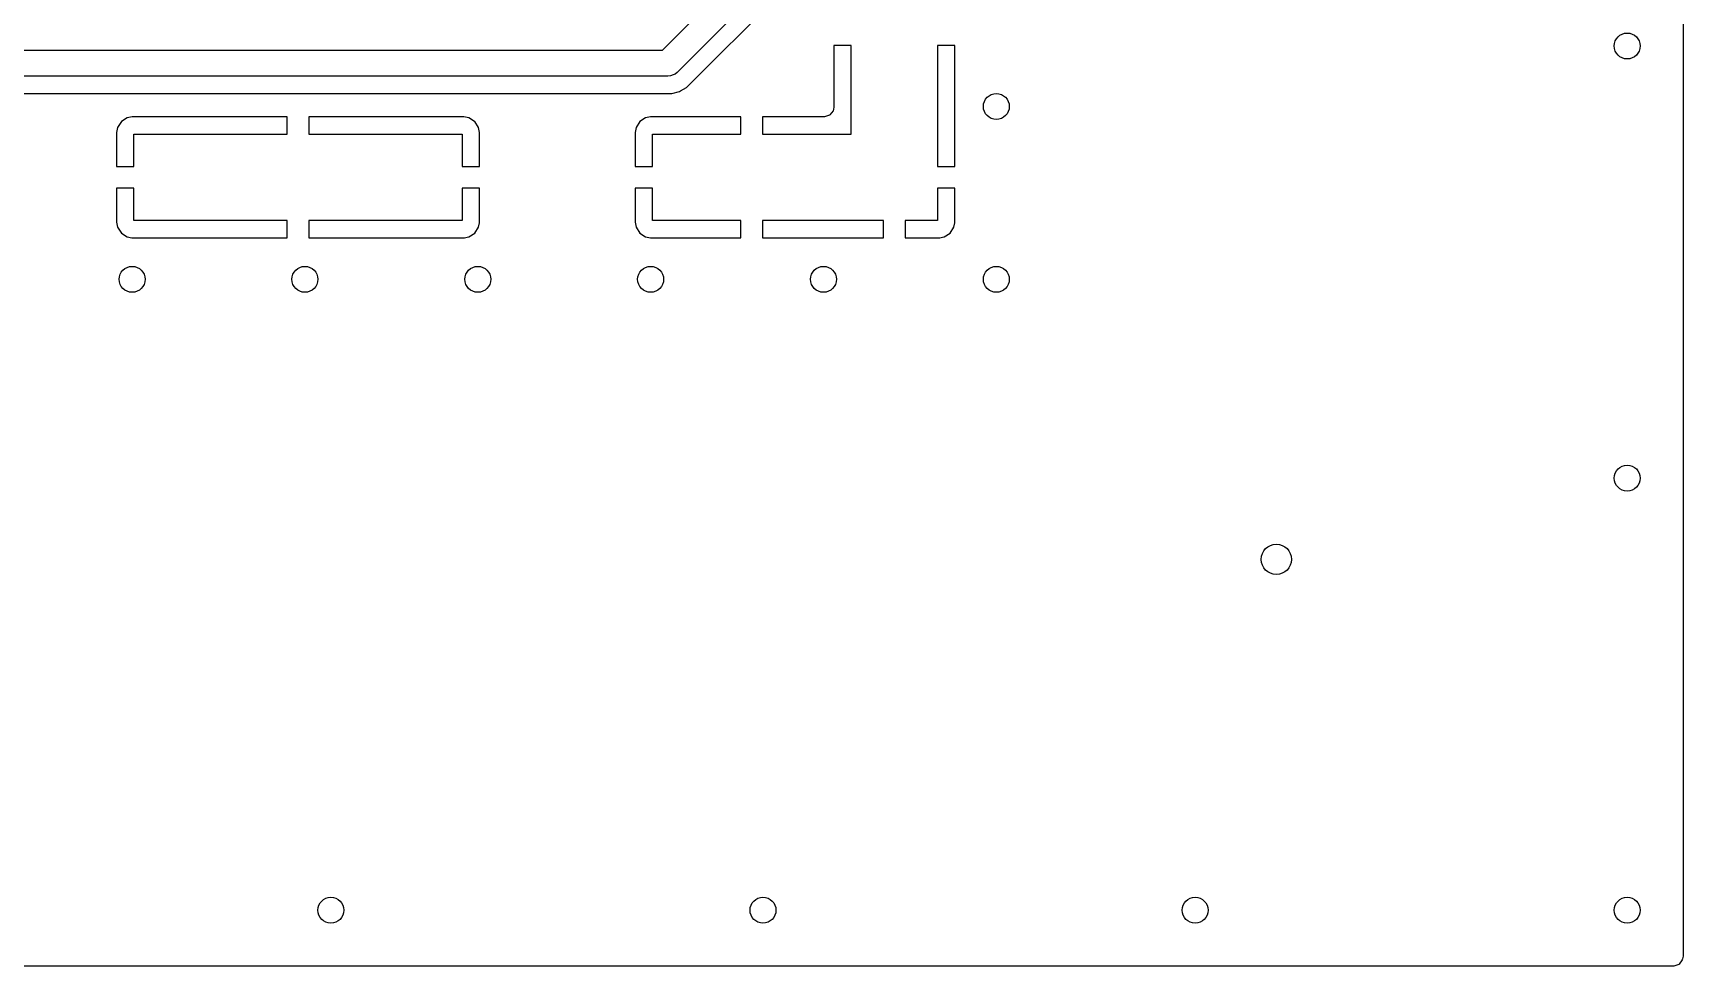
# Model space of a CAD drawing. Header units: inches. Extents: x 4.87 to 6.82, y -5.11 to -3.16.
# Drawn here: x 6.073 to 6.825, y -5.112 to -4.687 of the extents above; entities that cross this region are included whole.
import ezdxf

# ---------------------------------------------------------------- set-up
doc = ezdxf.new("R2010")
doc.units = ezdxf.units.IN
doc.header["$MEASUREMENT"] = 0
doc.layers.add('BLACK', color=250, linetype='CONTINUOUS')

msp = doc.modelspace()

# ---------------------------------------------------------------- linework, layer by layer
at = {"layer": 'BLACK', "linetype": 'CONTINUOUS'}
for p, q in [((6.82463, -3.15991), (6.82463, -5.10751)), ((6.35976, -4.69488), (6.40354, -4.6511)), ((6.41362, -4.65772), (6.36638, -4.70496)), ((6.37068, -4.71183), (6.42049, -4.66202)), ((5.8701, -4.69488), (6.35976, -4.69488)), ((6.44567, -4.69272), (6.4378, -4.69272)), ((6.4378, -4.69272), (6.4378, -4.69272)), ((6.4378, -4.69272), (6.4378, -4.69272)), ((6.4378, -4.69272), (6.4378, -4.69272)), ((6.4378, -4.69272), (6.4378, -4.72068)), ((6.44567, -4.73307), (6.44567, -4.69272)), ((6.49291, -4.69272), (6.48504, -4.69272)), ((6.48504, -4.69272), (6.48504, -4.73307)), ((6.49291, -4.74783), (6.49291, -4.69272)), ((6.49291, -4.69272), (6.49291, -4.69272)), ((6.49291, -4.69272), (6.49291, -4.69272)), ((6.36638, -4.70496), (6.36549, -4.7057)), ((6.3622, -4.70669), (5.86026, -4.70669)), ((6.36336, -4.70658), (6.3622, -4.70669)), ((6.36461, -4.70606), (6.36336, -4.70658)), ((6.36549, -4.7057), (6.36461, -4.70606)), ((6.36795, -4.7134), (6.37068, -4.71183)), ((5.86542, -4.71459), (6.36402, -4.71459)), ((6.36402, -4.71459), (6.36753, -4.71365)), ((6.36402, -4.71459), (6.36402, -4.71459)), ((6.36753, -4.71365), (6.36795, -4.7134)), ((6.11322, -4.72739), (6.11148, -4.73)), ((6.11583, -4.72565), (6.11322, -4.72739)), ((6.11322, -4.72739), (6.11322, -4.72739)), ((6.11812, -4.7252), (6.11583, -4.72565)), ((6.11583, -4.72565), (6.11583, -4.72565)), ((6.18878, -4.7252), (6.11812, -4.7252)), ((6.18878, -4.73307), (6.18878, -4.7252)), ((6.18878, -4.7252), (6.18878, -4.7252)), ((6.18878, -4.7252), (6.18878, -4.7252)), ((6.26928, -4.7252), (6.19862, -4.7252)), ((6.19862, -4.7252), (6.19862, -4.7252)), ((6.19862, -4.7252), (6.19862, -4.73307)), ((6.27158, -4.72565), (6.26928, -4.7252)), ((6.26928, -4.7252), (6.26928, -4.7252)), ((6.27403, -4.72729), (6.27158, -4.72565)), ((6.27158, -4.72565), (6.27158, -4.72565)), ((6.27418, -4.72739), (6.27403, -4.72729)), ((6.27592, -4.73), (6.27418, -4.72739)), ((6.27418, -4.72739), (6.27418, -4.72739)), ((6.34944, -4.72739), (6.3477, -4.73)), ((6.35205, -4.72565), (6.34944, -4.72739)), ((6.34944, -4.72739), (6.34944, -4.72739)), ((6.35434, -4.7252), (6.35205, -4.72565)), ((6.35205, -4.72565), (6.35205, -4.72565)), ((6.39547, -4.7252), (6.35434, -4.7252)), ((6.39547, -4.73307), (6.39547, -4.7252)), ((6.39547, -4.7252), (6.39547, -4.7252)), ((6.39547, -4.7252), (6.39547, -4.7252)), ((6.43357, -4.7252), (6.40531, -4.7252)), ((6.40531, -4.7252), (6.40531, -4.7252)), ((6.40531, -4.7252), (6.40531, -4.73307)), ((6.43586, -4.72445), (6.43357, -4.7252)), ((6.43603, -4.72433), (6.43586, -4.72445)), ((6.43744, -4.72239), (6.43603, -4.72433)), ((6.4376, -4.72189), (6.43744, -4.72239)), ((6.4378, -4.72068), (6.4376, -4.72189)), ((6.11148, -4.73), (6.11102, -4.7323)), ((6.11102, -4.7323), (6.11102, -4.74783)), ((6.11102, -4.7323), (6.11102, -4.7323)), ((6.11148, -4.73), (6.11148, -4.73)), ((6.1189, -4.74783), (6.1189, -4.73307)), ((6.1189, -4.73307), (6.18878, -4.73307)), ((6.19862, -4.73307), (6.2685, -4.73307)), ((6.2685, -4.73307), (6.2685, -4.74783)), ((6.27638, -4.7323), (6.27592, -4.73)), ((6.27638, -4.74783), (6.27638, -4.7323)), ((6.27638, -4.7323), (6.27638, -4.7323)), ((6.27638, -4.7323), (6.27638, -4.7323)), ((6.3477, -4.73), (6.34724, -4.7323)), ((6.34724, -4.7323), (6.34724, -4.74783)), ((6.34724, -4.7323), (6.34724, -4.7323)), ((6.3477, -4.73), (6.3477, -4.73)), ((6.35512, -4.74783), (6.35512, -4.73307)), ((6.35512, -4.73307), (6.39547, -4.73307)), ((6.40531, -4.73307), (6.44567, -4.73307)), ((6.48504, -4.73307), (6.48504, -4.74783)), ((6.11102, -4.74783), (6.11102, -4.74783)), ((6.11102, -4.74783), (6.1189, -4.74783)), ((6.2685, -4.74783), (6.27638, -4.74783)), ((6.27638, -4.74783), (6.27638, -4.74783)), ((6.27638, -4.74783), (6.27638, -4.74783)), ((6.34724, -4.74783), (6.34724, -4.74783)), ((6.34724, -4.74783), (6.35512, -4.74783)), ((6.48504, -4.74783), (6.49291, -4.74783)), ((6.49291, -4.74783), (6.49291, -4.74783)), ((6.49291, -4.74783), (6.49291, -4.74783)), ((6.11102, -4.75768), (6.11102, -4.77322)), ((6.1189, -4.75768), (6.11102, -4.75768)), ((6.11102, -4.75768), (6.11102, -4.75768)), ((6.11102, -4.75768), (6.11102, -4.75768)), ((6.11102, -4.75768), (6.11102, -4.75768)), ((6.1189, -4.77244), (6.1189, -4.75768)), ((6.27638, -4.75768), (6.2685, -4.75768)), ((6.2685, -4.75768), (6.2685, -4.77244)), ((6.27638, -4.77322), (6.27638, -4.75768)), ((6.27638, -4.75768), (6.27638, -4.75768)), ((6.27638, -4.75768), (6.27638, -4.75768)), ((6.27638, -4.75768), (6.27638, -4.75768)), ((6.34724, -4.75768), (6.34724, -4.77322)), ((6.35512, -4.75768), (6.34724, -4.75768)), ((6.34724, -4.75768), (6.34724, -4.75768)), ((6.34724, -4.75768), (6.34724, -4.75768)), ((6.34724, -4.75768), (6.34724, -4.75768)), ((6.35512, -4.77244), (6.35512, -4.75768)), ((6.49291, -4.75768), (6.48504, -4.75768)), ((6.48504, -4.75768), (6.48504, -4.77244)), ((6.49291, -4.77322), (6.49291, -4.75768)), ((6.49291, -4.75768), (6.49291, -4.75768)), ((6.49291, -4.75768), (6.49291, -4.75768)), ((6.49291, -4.75768), (6.49291, -4.75768)), ((6.18878, -4.77244), (6.1189, -4.77244)), ((6.18878, -4.78031), (6.18878, -4.77244)), ((6.2685, -4.77244), (6.19862, -4.77244)), ((6.19862, -4.77244), (6.19862, -4.78031)), ((6.39547, -4.77244), (6.35512, -4.77244)), ((6.39547, -4.78031), (6.39547, -4.77244)), ((6.40531, -4.77244), (6.40531, -4.78031)), ((6.44567, -4.77244), (6.40531, -4.77244)), ((6.46043, -4.77244), (6.44567, -4.77244)), ((6.46043, -4.78031), (6.46043, -4.77244)), ((6.48504, -4.77244), (6.47028, -4.77244)), ((6.47028, -4.77244), (6.47028, -4.78031)), ((6.11102, -4.77322), (6.11148, -4.77551)), ((6.11148, -4.77551), (6.11148, -4.77551)), ((6.11148, -4.77551), (6.11322, -4.77812)), ((6.11322, -4.77812), (6.11322, -4.77812)), ((6.11322, -4.77812), (6.11583, -4.77986)), ((6.11583, -4.77986), (6.11803, -4.7803)), ((6.11803, -4.7803), (6.1181, -4.78031)), ((6.1181, -4.78031), (6.11812, -4.78031)), ((6.11812, -4.78031), (6.11812, -4.78031)), ((6.11812, -4.78031), (6.11812, -4.78031)), ((6.11812, -4.78031), (6.18878, -4.78031)), ((6.18878, -4.78031), (6.18878, -4.78031)), ((6.18878, -4.78031), (6.18878, -4.78031)), ((6.19862, -4.78031), (6.19862, -4.78031)), ((6.19862, -4.78031), (6.19862, -4.78031)), ((6.19862, -4.78031), (6.26928, -4.78031)), ((6.26928, -4.78031), (6.26943, -4.78029)), ((6.26928, -4.78031), (6.26928, -4.78031)), ((6.26943, -4.78029), (6.26952, -4.78027)), ((6.26952, -4.78027), (6.27076, -4.78002)), ((6.27076, -4.78002), (6.27158, -4.77986)), ((6.27158, -4.77986), (6.27418, -4.77812)), ((6.27158, -4.77986), (6.27158, -4.77986)), ((6.27158, -4.77986), (6.27158, -4.77986)), ((6.27418, -4.77812), (6.27592, -4.77551)), ((6.27418, -4.77812), (6.27418, -4.77812)), ((6.27592, -4.77551), (6.27633, -4.77346)), ((6.27633, -4.77346), (6.27635, -4.77337)), ((6.27635, -4.77337), (6.27638, -4.77322)), ((6.34724, -4.77322), (6.3477, -4.77551)), ((6.3477, -4.77551), (6.3477, -4.77551)), ((6.3477, -4.77551), (6.34944, -4.77812)), ((6.34944, -4.77812), (6.34944, -4.77812)), ((6.34944, -4.77812), (6.35205, -4.77986)), ((6.35205, -4.77986), (6.35425, -4.7803)), ((6.35425, -4.7803), (6.35432, -4.78031)), ((6.35432, -4.78031), (6.35434, -4.78031)), ((6.35434, -4.78031), (6.35434, -4.78031)), ((6.35434, -4.78031), (6.35434, -4.78031)), ((6.35434, -4.78031), (6.39547, -4.78031)), ((6.39547, -4.78031), (6.39547, -4.78031)), ((6.39547, -4.78031), (6.39547, -4.78031)), ((6.40531, -4.78031), (6.40531, -4.78031)), ((6.40531, -4.78031), (6.46043, -4.78031)), ((6.46043, -4.78031), (6.46043, -4.78031)), ((6.46043, -4.78031), (6.46043, -4.78031)), ((6.47028, -4.78031), (6.47028, -4.78031)), ((6.47028, -4.78031), (6.47028, -4.78031)), ((6.47028, -4.78031), (6.48581, -4.78031)), ((6.48581, -4.78031), (6.48597, -4.78029)), ((6.48581, -4.78031), (6.48581, -4.78031)), ((6.48597, -4.78029), (6.48605, -4.78027)), ((6.48605, -4.78027), (6.48729, -4.78002)), ((6.48729, -4.78002), (6.48811, -4.77986)), ((6.48811, -4.77986), (6.49072, -4.77812)), ((6.48811, -4.77986), (6.48811, -4.77986)), ((6.48811, -4.77986), (6.48811, -4.77986)), ((6.49072, -4.77812), (6.49246, -4.77551)), ((6.49072, -4.77812), (6.49072, -4.77812)), ((6.49246, -4.77551), (6.49287, -4.77346)), ((6.49287, -4.77346), (6.49289, -4.77337)), ((6.49289, -4.77337), (6.49291, -4.77322)), ((6.82286, -5.11116), (6.8227, -5.11128)), ((6.82427, -5.10922), (6.82286, -5.11116)), ((6.82444, -5.10872), (6.82427, -5.10922)), ((6.82463, -5.10751), (6.82444, -5.10872)), ((6.8204, -5.11203), (4.8728, -5.11203)), ((6.8227, -5.11128), (6.8204, -5.11203))]:
    msp.add_line(p, q, dxfattribs=at)
at = {"layer": 'BLACK'}
for centre, radius in [((6.79921, -4.69291), 0.00591), ((6.51181, -4.72047), 0.00591), ((6.11811, -4.79921), 0.00591), ((6.19685, -4.79921), 0.00591), ((6.27559, -4.79921), 0.00591), ((6.35433, -4.79921), 0.00591), ((6.43307, -4.79921), 0.00591), ((6.51181, -4.79921), 0.00591), ((6.79921, -4.88976), 0.00591), ((6.63937, -4.92677), 0.00689), ((6.20866, -5.08661), 0.00591), ((6.40551, -5.08661), 0.00591), ((6.60236, -5.08661), 0.00591), ((6.79921, -5.08661), 0.00591)]:
    msp.add_circle(centre, radius, dxfattribs=at)
at = {"layer": 'WHITE'}
for centre, radius in [((6.79921, -4.69291), 0.00591), ((6.51181, -4.72047), 0.00591), ((6.11811, -4.79921), 0.00591), ((6.19685, -4.79921), 0.00591), ((6.27559, -4.79921), 0.00591), ((6.35433, -4.79921), 0.00591), ((6.43307, -4.79921), 0.00591), ((6.51181, -4.79921), 0.00591), ((6.79921, -4.88976), 0.00591), ((6.63937, -4.92677), 0.00689), ((6.20866, -5.08661), 0.00591), ((6.40551, -5.08661), 0.00591), ((6.60236, -5.08661), 0.00591), ((6.79921, -5.08661), 0.00591)]:
    msp.add_circle(centre, radius, dxfattribs=at)

doc.saveas('drawing.dxf')
